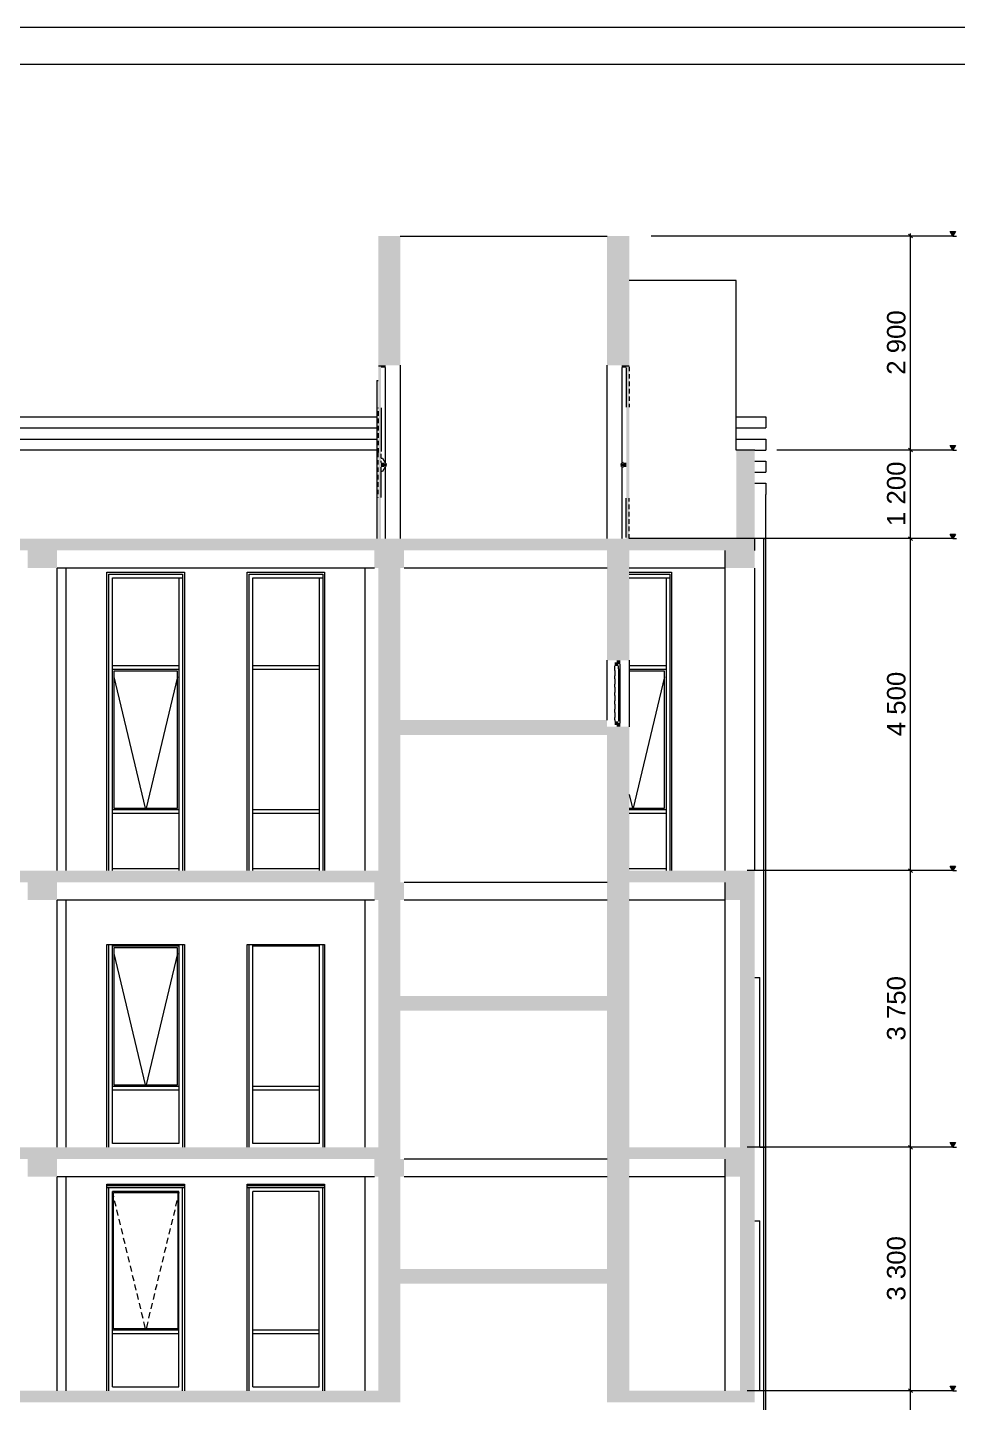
# Model space of a CAD drawing. Header units: millimetres. Extents: x 1499747 to 4230374, y -28481 to 441852.
# Drawn here: x 2389045 to 2401642, y 13355 to 31994 of the extents above; entities that cross this region are included whole.
import ezdxf
from ezdxf.xclip import XClip

# ---------------------------------------------------------------- set-up
doc = ezdxf.new("R2010")
doc.units = ezdxf.units.MM
doc.header["$MEASUREMENT"] = 0
doc.header["$XCLIPFRAME"] = 0
for name, color, linetype, lineweight in [('1 Разрез_23_0_Ном._пера__7_Ном._пера__7', 7, 'Continuous', 18), ('1 Разрез_23_Витражные окна_Ном._пера__1_Ном._пера__7', 7, 'Continuous', 18), ('1 Разрез_23_Витражные окна_Ном._пера__92_Ном._пера__233', 233, 'Continuous', 18), ('1 Разрез_23_Выступы_Ном._пера__1_Ном._пера__7', 7, 'Continuous', 18), ('1 Разрез_23_Двери Archicad_Ном._пера__1_Ном._пера__7', 7, 'Continuous', 18), ('1 Разрез_23_Двери Archicad_Ном._пера__3_Ном._пера__30', 30, 'Continuous', 18), ('1 Разрез_23_Двери Archicad_Ном._пера__7', 7, 'Continuous', 18), ('1 Разрез_23_Конструктив - Балки_Ном._пера__10_Ном._пера__134', 134, 'Continuous', 18), ('1 Разрез_23_Конструктив - Балки_Ном._пера__7', 7, 'Continuous', 18), ('1 Разрез_23_Конструктив - Колонны_Ном._пера__8_Ном._пера__12', 12, 'Continuous', 18), ('1 Разрез_23_Конструктив - Лестницы_Ном._пера__7', 7, 'Continuous', 18), ('1 Разрез_23_Конструктив - Перекрытия_Ном._пера__7', 7, 'Continuous', 18), ('1 Разрез_23_Конструктив - Стены Ненесущие Газоблок_Ном._пера__1_Ном._пера__7', 7, 'Continuous', 18), ('1 Разрез_23_Конструктив - Стены Ненесущие Газоблок_Ном._пера__7', 7, 'Continuous', 18), ('1 Разрез_23_Конструктив - Стены Ненесущие Газоблок_Ном._пера__87_Ном._пера__251', 251, 'Continuous', 18), ('1 Разрез_23_Конструктив - Стены Несущие_Ном._пера__1_Ном._пера__7', 7, 'Continuous', 18), ('1 Разрез_23_Конструктив - Стены Несущие_Ном._пера__7', 7, 'Continuous', 18), ('1 Разрез_23_Окна Archicad_Ном._пера__1_Ном._пера__7', 7, 'Continuous', 18), ('1 Разрез_23_Окна Archicad_Ном._пера__3_Ном._пера__30', 30, 'Continuous', 18), ('1 Разрез_23_Окна Archicad_Ном._пера__7', 7, 'Continuous', 18), ('1 Разрез_23_Окна Archicad_Ном._пера__87_Ном._пера__251', 251, 'Continuous', 18), ('1 Разрез_23_Парапет_Ном._пера__20_Ном._пера__1', 1, 'Continuous', 18), ('1 Разрез_23_Размер - ГКЛ перегородки_Ном._пера__1_Ном._пера__7', 7, 'Continuous', 18), ('1 Разрез_23_Размер - Общий_Ном._пера__1_Ном._пера__7', 7, 'Continuous', 18), ('1 Разрез_23_Ребра Навес_Ном._пера__1_Ном._пера__7', 7, 'Continuous', 18)]:
    doc.layers.add(name, color=color, linetype=linetype, lineweight=lineweight)
doc.layers.add('Чертеж и Рисунок', color=7, linetype='Continuous')
doc.styles.add('СГЕНЕРИР_СТИЛЬ_2', font='arial.ttf')

# ---------------------------------------------------------------- blocks, each defined once
blk = doc.blocks.new('Чертеж_1_23', base_point=(1274000, 29700))
at = {"layer": '1 Разрез_23_Двери Archicad_Ном._пера__7', "linetype": 'Continuous'}
for points in [[(1287592, 55090), (1287592, 55070), (1287632, 55070), (1287632, 55058), (1287692, 55058), (1287692, 55090)], [(1287592, 52740), (1287632, 52740), (1287632, 55070), (1287592, 55070)], [(1290992, 55090), (1290892, 55090), (1290892, 55058), (1290952, 55058), (1290952, 55070), (1290992, 55070)], [(1290992, 52740), (1290992, 55070), (1290952, 55070), (1290952, 52740)], [(1287632, 53770), (1287632, 53710), (1287672, 53710), (1287672, 53770)], [(1287672, 53720), (1287687, 53720), (1287687, 53713), (1287703, 53713), (1287708, 53726), (1287710, 53740), (1287708, 53754), (1287703, 53767), (1287687, 53767), (1287687, 53760), (1287672, 53760)], [(1290874, 53740), (1290875, 53726), (1290880, 53713), (1290897, 53713), (1290897, 53720), (1290912, 53720), (1290912, 53760), (1290897, 53760), (1290897, 53767), (1290880, 53767), (1290875, 53754)], [(1290952, 53770), (1290912, 53770), (1290912, 53710), (1290952, 53710)]]:
    blk.add_hatch(color=256, dxfattribs=at).paths.add_polyline_path(points)
at = {"layer": '1 Разрез_23_Конструктив - Балки_Ном._пера__7', "linetype": 'Continuous'}
for points in [[(1283242, 52340), (1283242, 52580), (1282842, 52580), (1282842, 52340)], [(1287942, 52340), (1287942, 52580), (1287542, 52580), (1287542, 52340)], [(1292292, 52580), (1292292, 52340), (1292692, 52340), (1292692, 52580)], [(1283242, 47840), (1283242, 48080), (1282842, 48080), (1282842, 47840)], [(1287942, 47840), (1287942, 48080), (1287542, 48080), (1287542, 47840)], [(1292292, 48080), (1292292, 47840), (1292692, 47840), (1292692, 48080)], [(1283242, 44090), (1283242, 44330), (1282842, 44330), (1282842, 44090)], [(1287942, 44090), (1287942, 44330), (1287542, 44330), (1287542, 44090)], [(1292292, 44330), (1292292, 44090), (1292692, 44090), (1292692, 44330)]]:
    blk.add_hatch(color=256, dxfattribs=at).paths.add_polyline_path(points)
at = {"layer": '1 Разрез_23_Конструктив - Лестницы_Ном._пера__7', "linetype": 'Continuous'}
for points in [[(1287892, 50280), (1287892, 50080), (1290692, 50080), (1290692, 50280)], [(1287892, 46540), (1287892, 46340), (1290692, 46340), (1290692, 46540)], [(1287892, 42840), (1287892, 42640), (1290692, 42640), (1290692, 42840)]]:
    blk.add_hatch(color=256, dxfattribs=at).paths.add_polyline_path(points)
at = {"layer": '1 Разрез_23_Конструктив - Перекрытия_Ном._пера__7', "linetype": 'Continuous'}
for points in [[(1278142, 52740), (1278142, 52580), (1292692, 52580), (1292692, 52740)], [(1278142, 48240), (1278142, 48080), (1287892, 48080), (1287892, 48240)], [(1292692, 48240), (1290692, 48240), (1290692, 48080), (1292692, 48080)], [(1278142, 44490), (1278142, 44330), (1287892, 44330), (1287892, 44490)], [(1292692, 44490), (1290692, 44490), (1290692, 44330), (1292692, 44330)], [(1287892, 41190), (1278142, 41190), (1278142, 41030), (1287892, 41030)], [(1292692, 41190), (1290692, 41190), (1290692, 41030), (1292692, 41030)]]:
    blk.add_hatch(color=256, dxfattribs=at).paths.add_polyline_path(points)
at = {"layer": '1 Разрез_23_Конструктив - Стены Ненесущие Газоблок_Ном._пера__7', "linetype": 'Continuous'}
for points in [[(1292442, 52740), (1292692, 52740), (1292692, 53940), (1292442, 53940)], [(1292492, 44490), (1292692, 44490), (1292692, 47840), (1292492, 47840)], [(1292492, 41190), (1292692, 41190), (1292692, 44090), (1292492, 44090)]]:
    blk.add_hatch(color=256, dxfattribs=at).paths.add_polyline_path(points)
at = {"layer": '1 Разрез_23_Конструктив - Стены Несущие_Ном._пера__7', "linetype": 'Continuous'}
for points in [[(1287892, 55090), (1287892, 56840), (1287592, 56840), (1287592, 55090)], [(1290992, 55090), (1290992, 56840), (1290692, 56840), (1290692, 55090)], [(1290992, 52580), (1290692, 52580), (1290692, 51090), (1290992, 51090)], [(1287592, 52340), (1287592, 48240), (1287892, 48240), (1287892, 52340)], [(1290992, 48240), (1290992, 50190), (1290692, 50190), (1290692, 48240)], [(1290992, 44490), (1290992, 48080), (1290692, 48080), (1290692, 44490)], [(1287592, 47840), (1287592, 44490), (1287892, 44490), (1287892, 47840)], [(1290692, 44330), (1290692, 42840), (1290692, 42840), (1290692, 42640), (1290692, 42640), (1290692, 41190), (1290992, 41190), (1290992, 44330)], [(1287592, 44090), (1287592, 41190), (1287892, 41190), (1287892, 44090)]]:
    blk.add_hatch(color=256, dxfattribs=at).paths.add_polyline_path(points)
at = {"layer": '1 Разрез_23_Окна Archicad_Ном._пера__7', "linetype": 'Continuous'}
for points in [[(1290822, 51065), (1290847, 51065), (1290847, 51040), (1290872, 51040), (1290872, 51090), (1290822, 51090)], [(1290847, 51015), (1290847, 51065), (1290797, 51065), (1290797, 51015)], [(1290847, 50265), (1290797, 50265), (1290797, 50215), (1290847, 50215)], [(1290847, 50240), (1290847, 50215), (1290822, 50215), (1290822, 50190), (1290872, 50190), (1290872, 50240)]]:
    blk.add_hatch(color=256, dxfattribs=at).paths.add_polyline_path(points)
at = {"layer": '1 Разрез_23_Размер - ГКЛ перегородки_Ном._пера__1_Ном._пера__7', "linetype": 'Continuous'}
for points in [[(1295377, 56840), (1295414, 56902), (1295341, 56902)], [(1295377, 53940), (1295414, 54002), (1295341, 54002)], [(1295377, 52740), (1295414, 52802), (1295341, 52802)], [(1295377, 48240), (1295414, 48302), (1295341, 48302)], [(1295377, 44490), (1295414, 44552), (1295341, 44552)], [(1295377, 41190), (1295414, 41252), (1295341, 41252)]]:
    blk.add_hatch(color=256, dxfattribs=at).paths.add_polyline_path(points)
at = {"layer": '1 Разрез_23_0_Ном._пера__7_Ном._пера__7', "linetype": 'Continuous', "flags": 128}
blk.add_lwpolyline([(1316000, 59668), (1232000, 59668)], dxfattribs=at)
blk.add_lwpolyline([(1234000, 59168), (1234000, 768), (1315500, 768), (1315500, 59168)], close=True, dxfattribs=at)
at = {"layer": '1 Разрез_23_Витражные окна_Ном._пера__1_Ном._пера__7', "linetype": 'Continuous'}
for p, q in [((1283942, 52260), (1284892, 52260)), ((1283942, 51280), (1283942, 52260)), ((1283992, 52210), (1284892, 52210)), ((1283992, 51280), (1283992, 52210)), ((1284892, 52260), (1284942, 52260)), ((1284892, 52210), (1284942, 52210)), ((1284892, 52210), (1284892, 51280)), ((1284942, 52260), (1284942, 52210)), ((1284942, 52210), (1284942, 51280)), ((1285842, 52260), (1286792, 52260)), ((1285842, 51280), (1285842, 52260)), ((1285892, 52210), (1286792, 52210)), ((1285892, 51280), (1285892, 52210)), ((1286792, 52260), (1286842, 52260)), ((1286792, 52210), (1286842, 52210)), ((1286792, 52210), (1286792, 51280)), ((1286842, 52260), (1286842, 52210)), ((1286842, 52210), (1286842, 51280)), ((1290992, 52260), (1291492, 52260)), ((1290992, 52210), (1291492, 52210)), ((1291492, 52260), (1291542, 52260)), ((1291492, 52210), (1291542, 52210)), ((1291492, 52210), (1291492, 51280)), ((1291542, 52260), (1291542, 52210)), ((1291542, 52210), (1291542, 51280)), ((1283942, 50990), (1283942, 51280)), ((1283992, 51015), (1283992, 51280)), ((1284892, 51280), (1284892, 50990)), ((1284942, 51280), (1284942, 50990)), ((1285842, 50990), (1285842, 51280)), ((1285892, 51015), (1285892, 51280)), ((1286792, 51280), (1286792, 50990)), ((1286842, 51280), (1286842, 50990)), ((1291492, 51280), (1291492, 50990)), ((1291542, 51280), (1291542, 50990)), ((1283942, 49040), (1283942, 50990)), ((1283992, 50990), (1283992, 51015)), ((1284892, 51015), (1283992, 51015)), ((1283992, 50965), (1283992, 50990)), ((1283992, 49065), (1283992, 50965)), ((1284892, 50965), (1283992, 50965)), ((1284012, 50945), (1284012, 49085)), ((1284872, 50945), (1284012, 50945)), ((1284872, 49085), (1284872, 50945)), ((1284892, 50990), (1284892, 50560)), ((1284942, 50990), (1284942, 50560)), ((1285842, 49040), (1285842, 50990)), ((1285892, 50990), (1285892, 51015)), ((1286792, 51015), (1285892, 51015)), ((1285892, 50965), (1285892, 50990)), ((1285892, 49065), (1285892, 50965)), ((1286792, 50965), (1285892, 50965)), ((1286792, 50990), (1286792, 50560)), ((1286842, 50990), (1286842, 50560)), ((1291492, 51015), (1290992, 51015)), ((1291492, 50965), (1290992, 50965)), ((1291472, 50945), (1290992, 50945)), ((1291472, 49085), (1291472, 50945)), ((1291492, 50990), (1291492, 50560)), ((1291542, 50990), (1291542, 50560)), ((1284892, 50560), (1284892, 49040)), ((1284942, 50560), (1284942, 49040)), ((1286792, 50560), (1286792, 49040)), ((1286842, 50560), (1286842, 49040)), ((1291492, 50560), (1291492, 49040)), ((1291542, 50560), (1291542, 49040)), ((1283942, 48690), (1283942, 49040)), ((1283992, 49040), (1283992, 49065)), ((1284892, 49065), (1283992, 49065)), ((1283992, 49015), (1283992, 49040)), ((1284012, 49085), (1284872, 49085)), ((1284892, 49040), (1284892, 48690)), ((1284942, 49040), (1284942, 48690)), ((1285842, 48690), (1285842, 49040)), ((1285892, 49040), (1285892, 49065)), ((1286792, 49065), (1285892, 49065)), ((1285892, 49015), (1285892, 49040)), ((1286792, 49040), (1286792, 48690)), ((1286842, 49040), (1286842, 48690)), ((1290992, 49085), (1291472, 49085)), ((1291492, 49065), (1290992, 49065)), ((1291492, 49040), (1291492, 48690)), ((1291542, 49040), (1291542, 48690)), ((1284892, 49015), (1283992, 49015)), ((1283992, 48690), (1283992, 49015)), ((1286792, 49015), (1285892, 49015)), ((1285892, 48690), (1285892, 49015)), ((1291492, 49015), (1290992, 49015)), ((1283942, 48240), (1283942, 48690)), ((1283992, 48265), (1283992, 48690)), ((1284892, 48690), (1284892, 48240)), ((1284942, 48690), (1284942, 48240)), ((1285842, 48240), (1285842, 48690)), ((1285892, 48265), (1285892, 48690)), ((1286792, 48690), (1286792, 48240)), ((1286842, 48690), (1286842, 48240)), ((1291492, 48690), (1291492, 48240)), ((1291542, 48690), (1291542, 48240)), ((1283992, 48240), (1283992, 48265)), ((1284892, 48265), (1283992, 48265)), ((1285892, 48240), (1285892, 48265)), ((1286792, 48265), (1285892, 48265)), ((1291492, 48265), (1290992, 48265)), ((1283942, 46100), (1283942, 47240)), ((1283992, 47215), (1283992, 47240)), ((1283992, 46100), (1283992, 47215)), ((1284892, 47215), (1283992, 47215)), ((1284012, 47195), (1284012, 45335)), ((1284872, 47195), (1284012, 47195)), ((1284872, 45335), (1284872, 47195)), ((1284892, 47240), (1284892, 46790)), ((1284942, 47240), (1284942, 46790)), ((1285842, 46100), (1285842, 47240)), ((1285892, 47215), (1285892, 47240)), ((1285892, 46100), (1285892, 47215)), ((1286792, 47215), (1285892, 47215)), ((1286792, 47240), (1286792, 46790)), ((1286842, 47240), (1286842, 46790)), ((1284892, 46790), (1284892, 46100)), ((1284942, 46790), (1284942, 46100)), ((1286792, 46790), (1286792, 46100)), ((1286842, 46790), (1286842, 46100)), ((1292692, 46790), (1292762, 46790)), ((1292762, 45490), (1292762, 46790)), ((1283942, 45290), (1283942, 46100)), ((1283992, 45315), (1283992, 46100)), ((1284892, 46100), (1284892, 45390)), ((1284942, 46100), (1284942, 45390)), ((1285842, 45290), (1285842, 46100)), ((1285892, 45315), (1285892, 46100)), ((1286792, 46100), (1286792, 45390)), ((1286842, 46100), (1286842, 45390)), ((1292762, 45290), (1292762, 45490)), ((1283992, 45290), (1283992, 45315)), ((1284892, 45315), (1283992, 45315)), ((1284012, 45335), (1284872, 45335)), ((1284892, 45390), (1284892, 45290)), ((1284942, 45390), (1284942, 45290)), ((1285892, 45290), (1285892, 45315)), ((1286792, 45315), (1285892, 45315)), ((1286792, 45390), (1286792, 45290)), ((1286842, 45390), (1286842, 45290)), ((1283942, 44490), (1283942, 45290)), ((1283992, 44540), (1283992, 45290)), ((1284892, 45265), (1283992, 45265)), ((1284892, 45290), (1284892, 44540)), ((1284942, 45290), (1284942, 44490)), ((1285842, 44490), (1285842, 45290)), ((1285892, 44540), (1285892, 45290)), ((1286792, 45265), (1285892, 45265)), ((1286792, 45290), (1286792, 44540)), ((1286842, 45290), (1286842, 44490)), ((1292762, 44490), (1292762, 45290)), ((1284892, 44540), (1283992, 44540)), ((1286792, 44540), (1285892, 44540)), ((1292762, 44490), (1292692, 44490)), ((1283942, 43590), (1283942, 43940)), ((1284442, 43940), (1283942, 43940)), ((1283992, 43590), (1283992, 43890)), ((1284442, 43890), (1283992, 43890)), ((1284007, 43875), (1284877, 43875)), ((1284007, 42030), (1284007, 43875)), ((1284942, 43940), (1284442, 43940)), ((1284892, 43890), (1284442, 43890)), ((1284877, 43875), (1284877, 42030)), ((1284892, 43590), (1284892, 43890)), ((1284942, 43590), (1284942, 43940)), ((1285842, 43590), (1285842, 43940)), ((1286342, 43940), (1285842, 43940)), ((1285892, 43590), (1285892, 43890)), ((1286342, 43890), (1285892, 43890)), ((1286842, 43940), (1286342, 43940)), ((1286792, 43890), (1286342, 43890)), ((1286792, 43590), (1286792, 43890)), ((1286842, 43590), (1286842, 43940)), ((1283942, 42190), (1283942, 43590)), ((1283992, 42190), (1283992, 43590)), ((1284892, 42190), (1284892, 43590)), ((1284942, 42190), (1284942, 43590)), ((1285842, 42190), (1285842, 43590)), ((1285892, 42190), (1285892, 43590)), ((1286792, 42190), (1286792, 43590)), ((1286842, 42190), (1286842, 43590)), ((1292692, 43490), (1292762, 43490)), ((1292762, 42190), (1292762, 43490)), ((1283942, 41990), (1283942, 42190)), ((1283992, 42015), (1283992, 42190)), ((1284892, 41990), (1284892, 42190)), ((1284942, 41990), (1284942, 42190)), ((1285842, 41990), (1285842, 42190)), ((1285892, 42015), (1285892, 42190)), ((1286792, 41990), (1286792, 42190)), ((1286842, 41990), (1286842, 42190)), ((1292762, 41990), (1292762, 42190)), ((1283942, 41190), (1283942, 41990)), ((1283992, 42015), (1284442, 42015)), ((1283992, 41990), (1283992, 42015)), ((1283992, 41965), (1283992, 41990)), ((1283992, 41965), (1284442, 41965)), ((1283992, 41240), (1283992, 41965)), ((1284877, 42030), (1284007, 42030)), ((1284442, 42015), (1284892, 42015)), ((1284442, 41965), (1284892, 41965)), ((1284892, 41240), (1284892, 41990)), ((1284942, 41190), (1284942, 41990)), ((1285842, 41190), (1285842, 41990)), ((1285892, 42015), (1286342, 42015)), ((1285892, 41990), (1285892, 42015)), ((1285892, 41965), (1285892, 41990)), ((1285892, 41965), (1286342, 41965)), ((1285892, 41240), (1285892, 41965)), ((1286342, 42015), (1286792, 42015)), ((1286342, 41965), (1286792, 41965)), ((1286792, 41240), (1286792, 41990)), ((1286842, 41190), (1286842, 41990)), ((1292762, 41190), (1292762, 41990)), ((1283992, 41240), (1284442, 41240)), ((1284442, 41240), (1284892, 41240)), ((1285892, 41240), (1286342, 41240)), ((1286342, 41240), (1286792, 41240)), ((1292762, 41190), (1292692, 41190))]:
    blk.add_line(p, q, dxfattribs=at)
at = {"layer": '1 Разрез_23_Витражные окна_Ном._пера__92_Ном._пера__233', "linetype": 'Continuous'}
for p, q in [((1284012, 50865), (1284436, 49085)), ((1284872, 50865), (1284448, 49085)), ((1291472, 50865), (1291048, 49085)), ((1290992, 49269), (1291036, 49085)), ((1284012, 47115), (1284436, 45335)), ((1284872, 47115), (1284448, 45335)), ((1283992, 43874), (1284006, 43817)), ((1284892, 43874), (1284878, 43817)), ((1284017, 43768), (1284036, 43691)), ((1284048, 43642), (1284067, 43564)), ((1284836, 43642), (1284817, 43564)), ((1284866, 43768), (1284848, 43691)), ((1284078, 43516), (1284097, 43438)), ((1284805, 43516), (1284787, 43438)), ((1284109, 43389), (1284128, 43311)), ((1284139, 43263), (1284158, 43185)), ((1284744, 43263), (1284726, 43185)), ((1284775, 43389), (1284756, 43311)), ((1284170, 43136), (1284189, 43059)), ((1284714, 43136), (1284695, 43059)), ((1284200, 43010), (1284219, 42932)), ((1284231, 42884), (1284250, 42806)), ((1284653, 42884), (1284634, 42806)), ((1284683, 43010), (1284665, 42932)), ((1284261, 42757), (1284280, 42680)), ((1284622, 42757), (1284604, 42680)), ((1284292, 42631), (1284311, 42553)), ((1284322, 42505), (1284341, 42427)), ((1284561, 42505), (1284543, 42427)), ((1284592, 42631), (1284573, 42553)), ((1284353, 42378), (1284372, 42300)), ((1284531, 42378), (1284512, 42300)), ((1284383, 42252), (1284402, 42174)), ((1284414, 42125), (1284423, 42087)), ((1284470, 42125), (1284461, 42087)), ((1284500, 42252), (1284482, 42174)), ((1284423, 42087), (1284437, 42030)), ((1284437, 42030), (1284441, 42015)), ((1284447, 42030), (1284443, 42015)), ((1284461, 42087), (1284447, 42030))]:
    blk.add_line(p, q, dxfattribs=at)
at = {"layer": '1 Разрез_23_Выступы_Ном._пера__1_Ном._пера__7', "linetype": 'Continuous'}
for p, q in [((1292814, 52740), (1292842, 52740)), ((1292814, 44490), (1292814, 52740)), ((1292842, 44490), (1292842, 52740)), ((1292762, 44490), (1292814, 44490)), ((1292814, 44490), (1292842, 44490)), ((1292814, 17540), (1292814, 44490)), ((1292842, 17540), (1292842, 44490)), ((1292842, 44490), (1292842, 44490)), ((1284967, 43967), (1283917, 43967)), ((1283942, 43940), (1283917, 43940)), ((1284967, 43940), (1284942, 43940)), ((1286867, 43967), (1285817, 43967)), ((1285842, 43940), (1285817, 43940)), ((1286867, 43940), (1286842, 43940))]:
    blk.add_line(p, q, dxfattribs=at)
at = {"layer": '1 Разрез_23_Двери Archicad_Ном._пера__1_Ном._пера__7', "linetype": 'Continuous'}
for p, q in [((1287692, 53767), (1287692, 55058)), ((1287892, 55090), (1287892, 52740)), ((1290692, 52740), (1290692, 55090)), ((1290892, 55058), (1290892, 53767)), ((1287632, 53830), (1287652, 53830)), ((1287652, 53830), (1287687, 53767)), ((1287687, 53713), (1287652, 53650)), ((1287692, 52740), (1287692, 53713)), ((1290880, 53713), (1290880, 53713)), ((1290892, 53713), (1290892, 52740)), ((1290912, 53770), (1290897, 53767)), ((1290897, 53713), (1290912, 53710)), ((1287652, 53650), (1287632, 53650))]:
    blk.add_line(p, q, dxfattribs=at)
at = {"layer": '1 Разрез_23_Двери Archicad_Ном._пера__3_Ном._пера__30', "linetype": 'Continuous'}
for p, q in [((1290952, 55055), (1290952, 54521)), ((1290992, 55070), (1290992, 55008)), ((1287573, 54883), (1287573, 52740)), ((1287573, 54883), (1287592, 54883)), ((1290992, 54969), (1290992, 54908)), ((1290992, 54869), (1290992, 54807)), ((1290992, 54769), (1290992, 54707)), ((1290992, 54668), (1290992, 54607)), ((1287592, 54514), (1287592, 54506)), ((1287592, 54468), (1287592, 54406)), ((1287632, 54514), (1287632, 53919)), ((1290992, 54568), (1290992, 54521)), ((1287592, 54367), (1287592, 54306)), ((1287592, 54267), (1287592, 54205)), ((1287592, 54167), (1287592, 54105)), ((1287592, 54066), (1287592, 54005)), ((1287592, 53966), (1287592, 53905)), ((1287592, 53843), (1287592, 53905)), ((1287632, 53830), (1287632, 53890)), ((1287592, 53743), (1287592, 53805)), ((1287592, 53643), (1287592, 53704)), ((1287632, 53770), (1287632, 53795)), ((1287632, 53295), (1287632, 53710)), ((1287592, 53542), (1287592, 53604)), ((1287592, 53442), (1287592, 53504)), ((1287592, 53342), (1287592, 53403)), ((1287592, 53295), (1287592, 53303)), ((1290952, 52754), (1290952, 53288)), ((1290992, 53241), (1290992, 53288)), ((1290992, 53141), (1290992, 53203)), ((1290992, 53041), (1290992, 53102)), ((1290992, 52940), (1290992, 53002)), ((1290992, 52840), (1290992, 52902)), ((1290992, 52740), (1290992, 52801))]:
    blk.add_line(p, q, dxfattribs=at)
at = {"layer": '1 Разрез_23_Конструктив - Балки_Ном._пера__10_Ном._пера__134', "linetype": 'Continuous'}
for p, q in [((1287542, 52340), (1283242, 52340)), ((1290692, 52340), (1287942, 52340)), ((1292292, 52340), (1290992, 52340)), ((1290692, 48080), (1287942, 48080)), ((1287542, 47840), (1283242, 47840)), ((1290692, 47840), (1287942, 47840)), ((1292292, 47840), (1290992, 47840)), ((1290692, 44330), (1287942, 44330)), ((1287542, 44090), (1283242, 44090)), ((1290692, 44090), (1287942, 44090)), ((1292292, 44090), (1290992, 44090))]:
    blk.add_line(p, q, dxfattribs=at)
at = {"layer": '1 Разрез_23_Конструктив - Колонны_Ном._пера__8_Ном._пера__12', "linetype": 'Continuous'}
for p, q in [((1292292, 48240), (1292292, 52580)), ((1292692, 52580), (1292692, 52740)), ((1283242, 48240), (1283242, 52340)), ((1283367, 48240), (1283367, 52340)), ((1287417, 48240), (1287417, 52340)), ((1292692, 48240), (1292692, 52340)), ((1292292, 44490), (1292292, 48080)), ((1283242, 44490), (1283242, 47840)), ((1283367, 44490), (1283367, 47840)), ((1287417, 44490), (1287417, 47840)), ((1292292, 41190), (1292292, 44330)), ((1283242, 41190), (1283242, 44090)), ((1283367, 41190), (1283367, 44090)), ((1287417, 41190), (1287417, 44090))]:
    blk.add_line(p, q, dxfattribs=at)
at = {"layer": '1 Разрез_23_Конструктив - Стены Ненесущие Газоблок_Ном._пера__1_Ном._пера__7', "linetype": 'Continuous'}
for p, q in [((1292442, 56240), (1290992, 56240)), ((1292442, 53940), (1292442, 56240))]:
    blk.add_line(p, q, dxfattribs=at)
at = {"layer": '1 Разрез_23_Конструктив - Стены Ненесущие Газоблок_Ном._пера__87_Ном._пера__251', "linetype": 'Continuous'}
for p, q in [((1287573, 53940), (1278142, 53940)), ((1292692, 53940), (1292442, 53940))]:
    blk.add_line(p, q, dxfattribs=at)
at = {"layer": '1 Разрез_23_Конструктив - Стены Несущие_Ном._пера__1_Ном._пера__7', "linetype": 'Continuous'}
blk.add_line((1287892, 56840), (1290692, 56840), dxfattribs=at)
at = {"layer": '1 Разрез_23_Окна Archicad_Ном._пера__1_Ном._пера__7', "linetype": 'Continuous'}
for p, q in [((1290797, 50951), (1290797, 51015)), ((1290847, 50975), (1290847, 51015)), ((1290872, 50240), (1290872, 51040)), ((1290797, 50838), (1290797, 50881)), ((1290797, 50724), (1290797, 50768)), ((1290797, 50611), (1290797, 50654)), ((1290797, 50497), (1290797, 50541)), ((1290797, 50384), (1290797, 50427)), ((1290797, 50284), (1290797, 50314))]:
    blk.add_line(p, q, dxfattribs=at)
at = {"layer": '1 Разрез_23_Окна Archicad_Ном._пера__3_Ном._пера__30', "linetype": 'Continuous'}
for p, q in [((1290797, 50951), (1290797, 50881)), ((1290847, 50975), (1290847, 50285)), ((1290797, 50838), (1290797, 50768)), ((1290797, 50724), (1290797, 50654)), ((1290797, 50611), (1290797, 50541)), ((1290797, 50497), (1290797, 50427)), ((1290797, 50384), (1290797, 50314)), ((1290797, 50284), (1290797, 50265)), ((1290847, 50285), (1290847, 50265))]:
    blk.add_line(p, q, dxfattribs=at)
at = {"layer": '1 Разрез_23_Окна Archicad_Ном._пера__87_Ном._пера__251', "linetype": 'Continuous'}
for p, q in [((1283917, 52285), (1284967, 52285)), ((1283917, 48240), (1283917, 52285)), ((1284967, 52285), (1284967, 48240)), ((1285817, 52285), (1286867, 52285)), ((1285817, 48240), (1285817, 52285)), ((1286867, 52285), (1286867, 48240)), ((1290992, 52285), (1291566, 52285)), ((1291566, 52285), (1291566, 48240)), ((1290692, 50280), (1290692, 51090)), ((1290992, 51090), (1290992, 50190)), ((1283917, 47240), (1284967, 47240)), ((1283917, 44490), (1283917, 47240)), ((1284967, 47240), (1284967, 44490)), ((1285817, 47240), (1286867, 47240)), ((1285817, 44490), (1285817, 47240)), ((1286867, 47240), (1286867, 44490)), ((1283917, 43990), (1284967, 43990)), ((1283917, 41190), (1283917, 43990)), ((1284967, 43990), (1284967, 41190)), ((1285817, 43990), (1286867, 43990)), ((1285817, 41190), (1285817, 43990)), ((1286867, 43990), (1286867, 41190))]:
    blk.add_line(p, q, dxfattribs=at)
at = {"layer": '1 Разрез_23_Парапет_Ном._пера__20_Ном._пера__1', "linetype": 'Continuous'}
for p, q in [((1292842, 52740), (1292842, 53340)), ((1292814, 52740), (1292692, 52740))]:
    blk.add_line(p, q, dxfattribs=at)
at = {"layer": '1 Разрез_23_Размер - ГКЛ перегородки_Ном._пера__1_Ном._пера__7', "linetype": 'Continuous'}
for p, q in [((1295377, 56840), (1295341, 56902)), ((1295341, 56902), (1295414, 56902)), ((1295414, 56902), (1295377, 56840)), ((1295377, 56840), (1291292, 56840)), ((1295377, 56840), (1295424, 56840)), ((1295377, 53940), (1292992, 53940)), ((1295377, 53940), (1295341, 54002)), ((1295341, 54002), (1295414, 54002)), ((1295414, 54002), (1295377, 53940)), ((1295377, 53940), (1295424, 53940)), ((1295377, 52740), (1295341, 52802)), ((1295341, 52802), (1295414, 52802)), ((1295414, 52802), (1295377, 52740)), ((1295377, 52740), (1290992, 52740)), ((1295377, 52740), (1295424, 52740)), ((1295377, 48240), (1295341, 48302)), ((1295341, 48302), (1295414, 48302)), ((1295414, 48302), (1295377, 48240)), ((1295377, 48240), (1292592, 48240)), ((1295377, 48240), (1295424, 48240)), ((1295377, 44490), (1295341, 44552)), ((1295341, 44552), (1295414, 44552)), ((1295414, 44552), (1295377, 44490)), ((1295377, 44490), (1292592, 44490)), ((1295377, 44490), (1295424, 44490)), ((1295377, 41190), (1295341, 41252)), ((1295341, 41252), (1295414, 41252)), ((1295414, 41252), (1295377, 41190)), ((1295377, 41190), (1292592, 41190)), ((1295377, 41190), (1295424, 41190))]:
    blk.add_line(p, q, dxfattribs=at)
at = {"layer": '1 Разрез_23_Размер - Общий_Ном._пера__1_Ном._пера__7', "linetype": 'Continuous'}
for p, q in [((1294828, 56815), (1294778, 56865)), ((1294803, 56840), (1294803, 56877)), ((1294850, 56840), (1291292, 56840)), ((1294803, 53940), (1294803, 56840)), ((1294850, 53940), (1292992, 53940)), ((1294850, 53940), (1292992, 53940)), ((1294778, 53965), (1294828, 53915)), ((1294778, 53965), (1294828, 53915)), ((1294803, 52740), (1294803, 53940)), ((1294778, 52765), (1294828, 52715)), ((1294778, 52765), (1294828, 52715)), ((1294850, 52740), (1292992, 52740)), ((1294850, 52740), (1292992, 52740)), ((1294803, 48240), (1294803, 52740)), ((1294850, 48240), (1292992, 48240)), ((1294850, 48240), (1292992, 48240)), ((1294778, 48265), (1294828, 48215)), ((1294778, 48265), (1294828, 48215)), ((1294803, 44490), (1294803, 48240)), ((1294850, 44490), (1292992, 44490)), ((1294850, 44490), (1292992, 44490)), ((1294778, 44515), (1294828, 44465)), ((1294778, 44515), (1294828, 44465)), ((1294803, 41190), (1294803, 44490)), ((1294778, 41215), (1294828, 41165)), ((1294778, 41215), (1294828, 41165)), ((1294850, 41190), (1292992, 41190)), ((1294850, 41190), (1292992, 41190)), ((1294803, 37890), (1294803, 41190))]:
    blk.add_line(p, q, dxfattribs=at)
at = {"layer": '1 Разрез_23_Ребра Навес_Ном._пера__1_Ном._пера__7', "linetype": 'Continuous'}
for p, q in [((1276741, 54390), (1287573, 54390)), ((1276741, 54240), (1287573, 54240)), ((1292442, 54390), (1292842, 54390)), ((1292442, 54240), (1292842, 54240)), ((1292842, 54390), (1292842, 54240)), ((1276741, 54090), (1287573, 54090)), ((1292442, 54090), (1292842, 54090)), ((1292842, 54090), (1292842, 53940)), ((1292692, 53940), (1292842, 53940)), ((1292692, 53790), (1292842, 53790)), ((1292842, 53790), (1292842, 53640)), ((1292692, 53640), (1292842, 53640)), ((1292692, 53490), (1292842, 53490)), ((1292842, 53490), (1292842, 53340))]:
    blk.add_line(p, q, dxfattribs=at)
at = {"layer": '1 Разрез_23_Размер - Общий_Ном._пера__1_Ном._пера__7', "linetype": 'Continuous', "char_height": 250, "attachment_point": 7, "rotation": 90, "style": 'СГЕНЕРИР_СТИЛЬ_2'}
for s, insert in [('\\A1;{\\pql;\\fArial|b0|i0|c204|p0;\\W1.000000;2\xa0900}', (1294738, 54961)), ('\\A1;{\\pql;\\fArial|b0|i0|c204|p0;\\W1.000000;1\xa0200}', (1294738, 52911)), ('\\A1;{\\pql;\\fArial|b0|i0|c204|p0;\\W1.000000;4\xa0500}', (1294738, 50061)), ('\\A1;{\\pql;\\fArial|b0|i0|c204|p0;\\W1.000000;3\xa0750}', (1294738, 45936)), ('\\A1;{\\pql;\\fArial|b0|i0|c204|p0;\\W1.000000;3\xa0300}', (1294738, 42411))]:
    blk.add_mtext(s, dxfattribs=dict(at, insert=insert))

msp = doc.modelspace()

# ---------------------------------------------------------------- block references
at = {"layer": 'Чертеж и Рисунок', "linetype": 'Continuous'}
ref = msp.add_blockref('Чертеж_1_23', (2380202.85824, 2025.38887), dxfattribs=at)
XClip(ref).set_block_clipping_path([(1232000, -268.1255947253), (1316000, 59668.1255947259)])

doc.saveas('drawing.dxf')
